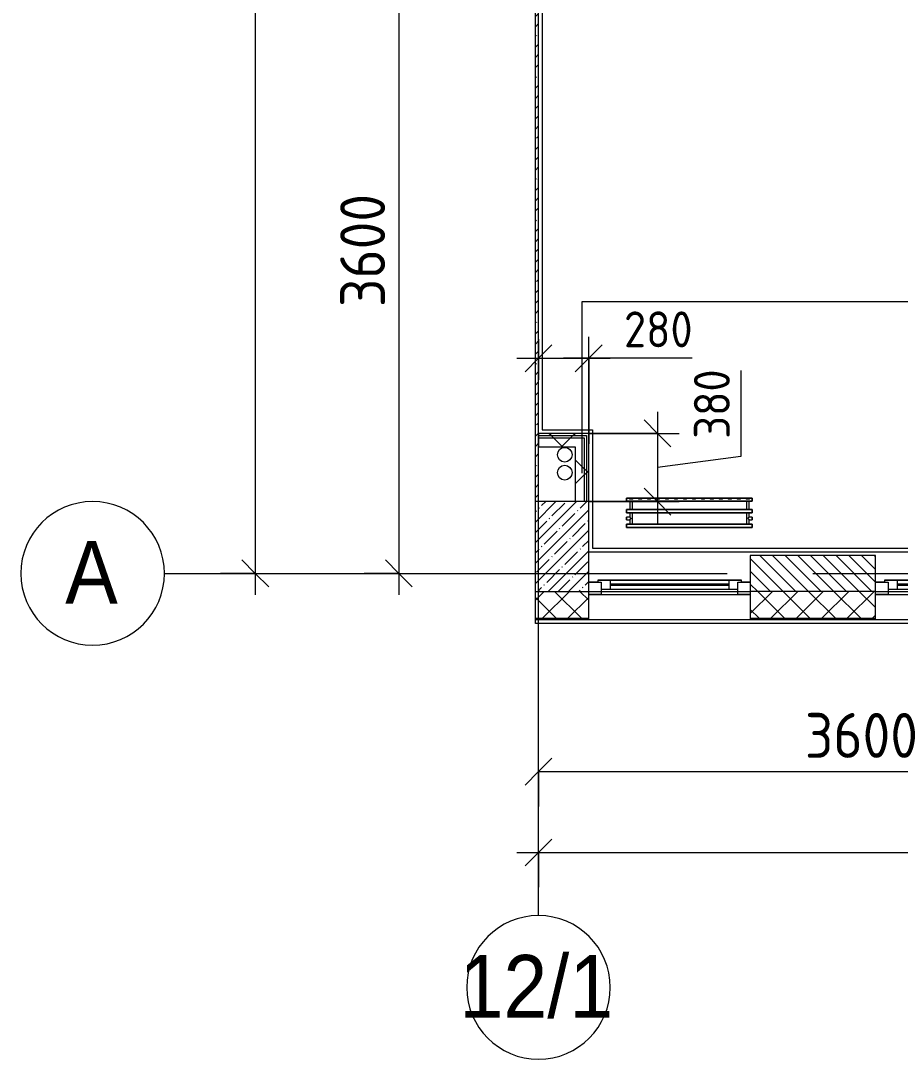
# Model space of a CAD drawing. Header units: millimetres. Extents: x 35787 to 244346, y -8553 to 29000.
# Drawn here: x 35876 to 40775, y -2706 to 3078 of the extents above; entities that cross this region are included whole.
import ezdxf

# ---------------------------------------------------------------- set-up
doc = ezdxf.new("R2010")
doc.units = ezdxf.units.MM
doc.linetypes.add('Осевая', pattern=[3175, 635, -476.25, 1587.5, -476.25])
for name, color, linetype, lineweight in [('A-ANNO-DIMS', 7, 'Continuous', 9), ('A-ANNO-DIMS-100', 7, 'Continuous', 9), ('A-DETL', 7, 'Continuous', 9), ('A-DETL-GENF', 7, 'Continuous', 9), ('A-GLAZ', 7, 'Continuous', 9), ('A-WALL', 7, 'Continuous', 9), ('A-WALL-1', 7, 'Continuous', 13), ('A-WALL-IDEN', 7, 'Continuous', 9), ('I-WALL', 7, 'Continuous', 9), ('S-COLS', 7, 'Continuous', 9), ('Оси', 7, 'Continuous', 9), ('Оси-1', 7, 'Continuous', 20), ('Оси-2', 7, 'Осевая', 9)]:
    doc.layers.add(name, color=color, linetype=linetype, lineweight=lineweight)
for name, color, linetype, lineweight, true_color in [('A-FLOR-1', 7, 'Continuous', 9, 0xaaaaaa), ('A-WALL-3', 7, 'Continuous', 13, 0x008040), ('I-WALL-3', 7, 'Continuous', 9, 0x008040), ('M-EQPM-1', 7, 'Continuous', 9, 0xaaaaaa)]:
    doc.layers.add(name, color=color, linetype=linetype, lineweight=lineweight, true_color=true_color)
doc.styles.add('Arial', font='arial.ttf', dxfattribs={"width": 0.9, "height": 350})
doc.styles.add('ISOCPEUR', font='isocpeur.ttf', dxfattribs={"width": 0.9, "height": 250})
doc.styles.add('ISOCPEUR_1', font='isocpeur.ttf', dxfattribs={"width": 0.9, "height": 200})
doc.dimstyles.new('ISO-2_0_0_9К_Средний_округл2', dxfattribs={"dimscale": 304.8, "dimtxt": 199.196235, "dimasz": 0.492126, "dimexe": 0.393701, "dimexo": 0, "dimgap": 0, "dimtad": 1, "dimdec": 0, "dimrnd": 10, "dimzin": 0, "dimdsep": 46, "dimtxsty": 'ISOCPEUR_1', "dimblk1": 'OBLIQUE', "dimblk2": 'OBLIQUE', "dimsah": 1, "dimcen": 0.09, "dimdle": 0.393701, "dimazin": 0, "dimtfac": 1, "dimtdec": 4, "dimtix": 1, "dimtmove": 1, "dimatfit": 3, "dimfxl": 1, "dimtvp": 1, "dimtolj": 1, "dimtzin": 0, "dimarcsym": 2})
doc.dimstyles.new('ISO-2_5_0_9К_БОЛЬШОЙ', dxfattribs={"dimscale": 304.8, "dimtxt": 248.995294, "dimasz": 0.492126, "dimexe": 0.393701, "dimexo": 0.984252, "dimgap": 0, "dimtad": 1, "dimdec": 0, "dimrnd": 10, "dimzin": 0, "dimdsep": 46, "dimtxsty": 'ISOCPEUR', "dimblk1": 'OBLIQUE', "dimblk2": 'OBLIQUE', "dimsah": 1, "dimcen": 0.09, "dimdle": 0.393701, "dimazin": 0, "dimtfac": 1, "dimtdec": 4, "dimtix": 1, "dimtmove": 0, "dimatfit": 3, "dimfxl": 1, "dimtvp": 1, "dimtolj": 1, "dimtzin": 0, "dimarcsym": 2})
doc.dimstyles.new('ISO-2_5_0_9К_БОЛЬШОЙ_1', dxfattribs={"dimscale": 304.8, "dimtxt": 248.995294, "dimasz": 0.492126, "dimexe": 0.393701, "dimexo": 0.984252, "dimgap": 0, "dimtad": 1, "dimdec": 0, "dimrnd": 10, "dimzin": 0, "dimdsep": 46, "dimtxsty": 'ISOCPEUR', "dimblk1": 'OBLIQUE', "dimblk2": 'OBLIQUE', "dimsah": 1, "dimcen": 0.09, "dimdle": 0.393701, "dimazin": 0, "dimtfac": 1, "dimtdec": 4, "dimtix": 1, "dimtmove": 2, "dimatfit": 3, "dimfxl": 1, "dimtvp": 1, "dimtolj": 1, "dimtzin": 0, "dimarcsym": 2})
pattern_1 = [(45, (0, 0), (-141.4214, 141.4214), []), (135, (0, 0), (-141.4214, -141.4214), [])]

# ---------------------------------------------------------------- blocks, each defined once
blk = doc.blocks.new('BSC_Колонна _Прямоугольная - 500х500-V5-План монтажа стен и перегородок 1 этажа  в осях 12-23')
at = {"layer": 'S-COLS'}
h = blk.add_hatch(dxfattribs=at)
h.set_pattern_fill('FP_7', color=256, style=0, pattern_type=2)
h.set_pattern_definition([(45, (-38790, -150), (-57.02463, 57.02463), []), (45, (-38732.975, -150), (-57.02463, 57.02463), [100.806, -20.161, 3.353, -16.808])])
h.paths.add_polyline_path([(-47.3, -250), (250, -250), (250, 250), (-47.3, 250), (-47.3, 46.3)])
for p, q in [((250, 250), (-47.3, 250)), ((250, -250), (250, 250)), ((-47.3, -250), (250, -250))]:
    blk.add_line(p, q, dxfattribs=at)
blk = doc.blocks.new('120_Окно_СКБ_1Ст - 120_Окно_СКБ_1Ст 900х2500_h_-20664874-План монтажа стен и перегородок 1 этажа  в осях 12-23')
at = {"layer": 'A-GLAZ'}
for p, q in [((-450, -127), (-450, -57)), ((-450, -57), (-380, -57)), ((450, -57), (-450, -57)), ((-380, -57), (-380, -127)), ((380, -127), (380, -57)), ((380, -57), (450, -57)), ((450, -57), (450, -127)), ((380, -87), (-380, -87)), ((-380, -87), (-380, -127)), ((-330, -137), (-330, -87)), ((-330, -107), (330, -107)), ((330, -137), (330, -87)), ((380, -127), (380, -87)), ((-380, -127), (-450, -127)), ((-450, -127), (-400, -127)), ((-380, -127), (-400, -127)), ((-400, -127), (-400, -137)), ((-400, -137), (400, -137)), ((400, -137), (-400, -137)), ((330, -117), (-330, -117)), ((450, -127), (380, -127)), ((400, -127), (380, -127)), ((400, -127), (450, -127)), ((400, -137), (400, -127))]:
    blk.add_line(p, q, dxfattribs=at)
blk = doc.blocks.new('120_Окно_СКБ_2Ст - 120_Окно_СКБ_2Ст 2100х2500 _мал створка справа_-22445857-План монтажа стен и перегородок 1 этажа  в осях 12-23')
at = {"layer": 'A-GLAZ'}
for p, q in [((-1050, -127), (-1050, -57)), ((-1050, -57), (-980, -57)), ((1050, -57), (-1050, -57)), ((-980, -57), (-980, -127)), ((150, -127), (150, -57)), ((150, -57), (220, -57)), ((220, -57), (220, -127)), ((980, -127), (980, -57)), ((980, -57), (1050, -57)), ((1050, -57), (1050, -127)), ((150, -87), (-980, -87)), ((-980, -87), (-980, -127)), ((-930, -137), (-930, -87)), ((-930, -107), (100, -107)), ((100, -137), (100, -87)), ((150, -127), (150, -87)), ((980, -87), (220, -87)), ((220, -87), (220, -127)), ((270, -137), (270, -87)), ((270, -107), (930, -107)), ((930, -137), (930, -87)), ((980, -127), (980, -87)), ((-980, -127), (-1050, -127)), ((-1050, -127), (-1000, -127)), ((-980, -127), (-1000, -127)), ((-1000, -127), (-1000, -137)), ((-1000, -137), (170, -137)), ((170, -137), (-1000, -137)), ((100, -117), (-930, -117)), ((220, -127), (150, -127)), ((170, -127), (150, -127)), ((170, -127), (200, -127)), ((170, -137), (170, -127)), ((220, -127), (200, -127)), ((200, -127), (200, -137)), ((200, -137), (1000, -137)), ((1000, -137), (200, -137)), ((930, -117), (270, -117)), ((1050, -127), (980, -127)), ((1000, -127), (980, -127)), ((1000, -127), (1050, -127)), ((1000, -137), (1000, -127))]:
    blk.add_line(p, q, dxfattribs=at)
blk = doc.blocks.new('radiator_prado_classic_z_tip_30_po exemplyaru - Classic Z Тип 30-500-30677900-План монтажа стен и перегородок 1 этажа  в осях 12-23')
at = {"layer": 'M-EQPM-1'}
for p, q in [((0, 228), (0, 210)), ((700, 228), (0, 228)), ((0, 210), (0, 228)), ((0, 228), (12.5, 228)), ((0, 210), (700, 210)), ((17.5, 210), (0, 210)), ((12.5, 228), (37.5, 228)), ((37.5, 228), (12.5, 228)), ((12.5, 228), (37.5, 228)), ((12.5, 228), (17.5, 223)), ((12.5, 228), (17.5, 223)), ((32.5, 223), (17.5, 223)), ((17.5, 223), (32.5, 223)), ((17.5, 210), (17.5, 164)), ((17.5, 210), (17.5, 164)), ((32.5, 210), (17.5, 210)), ((17.5, 210), (32.5, 210)), ((32.5, 210), (17.5, 210)), ((17.5, 210), (17.8, 210)), ((17.8, 210), (32.5, 210)), ((31.5, 210), (18.5, 210)), ((32.5, 223), (37.5, 228)), ((37.5, 228), (32.5, 223)), ((32.5, 164), (32.5, 210)), ((32.5, 164), (32.5, 210)), ((667.5, 210), (32.5, 210)), ((37.5, 228), (62.5, 228)), ((62.5, 228), (87.5, 228)), ((87.5, 228), (62.5, 228)), ((62.5, 228), (87.5, 228)), ((62.5, 228), (67.5, 223)), ((62.5, 228), (67.5, 223)), ((82.5, 223), (67.5, 223)), ((67.5, 223), (82.5, 223)), ((82.5, 223), (87.5, 228)), ((87.5, 228), (82.5, 223)), ((87.5, 228), (112.5, 228)), ((112.5, 228), (137.5, 228)), ((137.5, 228), (112.5, 228)), ((112.5, 228), (137.5, 228)), ((112.5, 228), (117.5, 223)), ((112.5, 228), (117.5, 223)), ((132.5, 223), (117.5, 223)), ((117.5, 223), (132.5, 223)), ((132.5, 223), (137.5, 228)), ((137.5, 228), (132.5, 223)), ((137.5, 228), (162.5, 228)), ((162.5, 228), (187.5, 228)), ((187.5, 228), (162.5, 228)), ((162.5, 228), (187.5, 228)), ((162.5, 228), (167.5, 223)), ((162.5, 228), (167.5, 223)), ((182.5, 223), (167.5, 223)), ((167.5, 223), (182.5, 223)), ((182.5, 223), (187.5, 228)), ((187.5, 228), (182.5, 223)), ((187.5, 228), (212.5, 228)), ((212.5, 228), (237.5, 228)), ((237.5, 228), (212.5, 228)), ((212.5, 228), (237.5, 228)), ((212.5, 228), (217.5, 223)), ((212.5, 228), (217.5, 223)), ((232.5, 223), (217.5, 223)), ((217.5, 223), (232.5, 223)), ((232.5, 223), (237.5, 228)), ((237.5, 228), (232.5, 223)), ((237.5, 228), (262.5, 228)), ((262.5, 228), (287.5, 228)), ((287.5, 228), (262.5, 228)), ((262.5, 228), (287.5, 228)), ((262.5, 228), (267.5, 223)), ((262.5, 228), (267.5, 223)), ((282.5, 223), (267.5, 223)), ((267.5, 223), (282.5, 223)), ((282.5, 223), (287.5, 228)), ((287.5, 228), (282.5, 223)), ((287.5, 228), (312.5, 228)), ((312.5, 228), (337.5, 228)), ((337.5, 228), (312.5, 228)), ((312.5, 228), (337.5, 228)), ((312.5, 228), (317.5, 223)), ((312.5, 228), (317.5, 223)), ((332.5, 223), (317.5, 223)), ((317.5, 223), (332.5, 223)), ((332.5, 223), (337.5, 228)), ((337.5, 228), (332.5, 223)), ((337.5, 228), (362.5, 228)), ((362.5, 228), (387.5, 228)), ((387.5, 228), (362.5, 228)), ((362.5, 228), (387.5, 228)), ((362.5, 228), (367.5, 223)), ((362.5, 228), (367.5, 223)), ((382.5, 223), (367.5, 223)), ((367.5, 223), (382.5, 223)), ((382.5, 223), (387.5, 228)), ((387.5, 228), (382.5, 223)), ((387.5, 228), (412.5, 228)), ((412.5, 228), (437.5, 228)), ((437.5, 228), (412.5, 228)), ((412.5, 228), (437.5, 228)), ((412.5, 228), (417.5, 223)), ((412.5, 228), (417.5, 223)), ((432.5, 223), (417.5, 223)), ((417.5, 223), (432.5, 223)), ((432.5, 223), (437.5, 228)), ((437.5, 228), (432.5, 223)), ((437.5, 228), (462.5, 228)), ((462.5, 228), (487.5, 228)), ((487.5, 228), (462.5, 228)), ((462.5, 228), (487.5, 228)), ((462.5, 228), (467.5, 223)), ((462.5, 228), (467.5, 223)), ((482.5, 223), (467.5, 223)), ((467.5, 223), (482.5, 223)), ((482.5, 223), (487.5, 228)), ((487.5, 228), (482.5, 223)), ((487.5, 228), (512.5, 228)), ((512.5, 228), (537.5, 228)), ((537.5, 228), (512.5, 228)), ((512.5, 228), (537.5, 228)), ((512.5, 228), (517.5, 223)), ((512.5, 228), (517.5, 223)), ((532.5, 223), (517.5, 223)), ((517.5, 223), (532.5, 223)), ((532.5, 223), (537.5, 228)), ((537.5, 228), (532.5, 223)), ((537.5, 228), (562.5, 228)), ((562.5, 228), (587.5, 228)), ((587.5, 228), (562.5, 228)), ((562.5, 228), (587.5, 228)), ((562.5, 228), (567.5, 223)), ((562.5, 228), (567.5, 223)), ((582.5, 223), (567.5, 223)), ((567.5, 223), (582.5, 223)), ((582.5, 223), (587.5, 228)), ((587.5, 228), (582.5, 223)), ((587.5, 228), (612.5, 228)), ((612.5, 228), (637.5, 228)), ((637.5, 228), (612.5, 228)), ((612.5, 228), (637.5, 228)), ((612.5, 228), (617.5, 223)), ((617.5, 223), (612.5, 228)), ((632.5, 223), (617.5, 223)), ((617.5, 223), (632.5, 223)), ((632.5, 223), (637.5, 228)), ((637.5, 228), (632.5, 223)), ((637.5, 228), (662.5, 228)), ((662.5, 228), (687.5, 228)), ((687.5, 228), (662.5, 228)), ((662.5, 228), (687.5, 228)), ((662.5, 228), (667.5, 223)), ((662.5, 228), (667.5, 223)), ((682.5, 223), (667.5, 223)), ((667.5, 223), (682.5, 223)), ((667.5, 210), (667.5, 164)), ((667.5, 210), (667.5, 164)), ((682.5, 210), (667.5, 210)), ((667.5, 210), (682.5, 210)), ((682.5, 210), (667.5, 210)), ((667.5, 210), (682.5, 210)), ((681.5, 210), (668.5, 210)), ((682.5, 223), (687.5, 228)), ((687.5, 228), (682.5, 223)), ((682.5, 164), (682.5, 210)), ((682.5, 164), (682.5, 210)), ((700, 210), (682.5, 210)), ((687.5, 228), (700, 228)), ((700, 210), (700, 228)), ((700, 228), (700, 210)), ((700, 164), (0, 164)), ((0, 164), (0, 146)), ((0, 146), (0, 164)), ((0, 164), (17.5, 164)), ((0, 146), (700, 146)), ((17.5, 146), (0, 146)), ((17.5, 121.5), (0, 121.5)), ((17.5, 121.5), (0, 121.5)), ((0, 121.5), (0, 121.2)), ((0, 106.5), (0, 121.5)), ((0, 121.2), (0, 110.2)), ((0, 121.2), (0, 120.5)), ((0, 120.5), (0, 121.2)), ((0, 121.2), (0, 121.2)), ((0, 120.5), (0, 119.3)), ((0, 119.3), (0, 120.5)), ((0, 119.3), (0, 117.8)), ((0, 117.8), (0, 119.3)), ((0, 117.8), (0, 115.9)), ((0, 115.9), (0, 117.8)), ((0, 115.9), (0, 114)), ((0, 114), (0, 115.9)), ((18.5, 164), (17.5, 164)), ((17.5, 164), (32.5, 164)), ((32.5, 164), (17.5, 164)), ((17.5, 164), (32.5, 164)), ((17.5, 146), (17.5, 121.5)), ((17.5, 146), (17.5, 121.5)), ((17.5, 146), (32.5, 146)), ((32.5, 146), (17.5, 146)), ((17.5, 146), (32.5, 146)), ((32.5, 146), (17.5, 146)), ((19.7, 164), (18.5, 164)), ((18.5, 164), (31.5, 164)), ((31.5, 146), (18.5, 146)), ((32.5, 164), (19.7, 164)), ((32.5, 164), (667.5, 164)), ((32.5, 82), (32.5, 146)), ((32.5, 82), (32.5, 146)), ((667.5, 146), (32.5, 146)), ((682.5, 164), (667.5, 164)), ((667.5, 164), (681.5, 164)), ((682.5, 164), (667.5, 164)), ((667.5, 164), (682.5, 164)), ((667.5, 146), (667.5, 82)), ((667.5, 146), (667.5, 82)), ((667.5, 146), (682.5, 146)), ((682.5, 146), (667.5, 146)), ((667.5, 146), (682.5, 146)), ((682.5, 146), (667.5, 146)), ((668.5, 164), (681.5, 164)), ((681.5, 146), (668.5, 146)), ((681.5, 164), (682.5, 164)), ((682.5, 164), (700, 164)), ((682.5, 121.5), (682.5, 146)), ((682.5, 121.5), (682.5, 146)), ((700, 146), (682.5, 146)), ((700, 121.5), (682.5, 121.5)), ((700, 121.5), (682.5, 121.5)), ((700, 146), (700, 164)), ((700, 164), (700, 146)), ((700, 121.5), (700, 106.5)), ((700, 121.2), (700, 121.5)), ((700, 121.5), (700, 121.2)), ((700, 121.2), (700, 121.5)), ((700, 110.2), (700, 121.2)), ((700, 121.2), (700, 106.8)), ((700, 106.8), (700, 121.2)), ((0, 114), (0, 112.1)), ((0, 112.1), (0, 114)), ((0, 112.1), (0, 110.2)), ((0, 110.2), (0, 112.1)), ((0, 110.2), (0, 106.8)), ((0, 110.2), (0, 108.7)), ((0, 108.7), (0, 110.2)), ((0, 108.7), (0, 106.8)), ((0, 106.8), (0, 108.7)), ((0, 106.8), (0, 106.5)), ((0, 106.8), (0, 106.8)), ((0, 106.5), (17.5, 106.5)), ((0, 106.5), (17.5, 106.5)), ((700, 82), (0, 82)), ((0, 82), (0, 64)), ((0, 64), (0, 82)), ((0, 82), (17.5, 82)), ((700, 64), (0, 64)), ((0, 64), (700, 64)), ((17.5, 106.5), (17.5, 82)), ((17.5, 106.5), (17.5, 82)), ((32.5, 82), (17.5, 82)), ((17.5, 82), (32.5, 82)), ((32.5, 82), (17.5, 82)), ((17.5, 82), (32.5, 82)), ((18.5, 82), (31.5, 82)), ((32.5, 82), (667.5, 82)), ((682.5, 82), (667.5, 82)), ((667.5, 82), (682.5, 82)), ((669.7, 82), (667.5, 82)), ((667.5, 82), (682.5, 82)), ((668.5, 82), (681.5, 82)), ((678.7, 82), (669.7, 82)), ((682.5, 82), (678.7, 82)), ((682.5, 82), (682.5, 106.5)), ((682.5, 106.5), (700, 106.5)), ((682.5, 82), (682.5, 106.5)), ((682.5, 106.5), (700, 106.5)), ((682.5, 82), (700, 82)), ((700, 106.8), (700, 110.2)), ((700, 106.5), (700, 106.8)), ((700, 106.8), (700, 106.5)), ((700, 106.5), (700, 106.8)), ((700, 64), (700, 82)), ((700, 82), (700, 64))]:
    blk.add_line(p, q, dxfattribs=at)
for points, knots in [([(17.8, 121.2), (17.7, 121.3), (17.7, 121.3), (17.5, 121.5), (17.5, 121.5), (17.5, 121.5)], [0.8571429, 0.8571429, 0.8571429, 0.8571429, 0.8928571, 0.9285714, 1, 1, 1, 1]), ([(17.5, 121.5), (17.5, 121.5), (17.5, 121.5), (17.7, 121.3), (17.7, 121.3), (17.8, 121.2)], [0, 0, 0, 0, 0.0714286, 0.1071429, 0.1428571, 0.1428571, 0.1428571, 0.1428571]), ([(17.5, 121.5), (17.5, 121.5), (17.5, 121.5), (17.7, 121.3), (17.7, 121.3), (17.8, 121.2)], [0, 0, 0, 0, 0.0714286, 0.1071429, 0.1428571, 0.1428571, 0.1428571, 0.1428571]), ([(25, 114), (24.5, 114.5), (23.6, 115.4), (22.4, 116.6), (21.6, 117.4), (21.1, 117.9), (20.8, 118.2), (20.5, 118.5), (20.2, 118.8), (19.8, 119.1), (19.6, 119.4), (19.3, 119.7), (19, 120), (18.7, 120.3), (18.5, 120.5), (18.3, 120.7), (18.1, 120.9), (17.9, 121.1), (17.8, 121.2), (17.7, 121.3), (17.5, 121.5), (17.5, 121.5), (17.5, 121.5)], [0, 0, 0, 0, 0.142857, 0.285714, 0.357143, 0.392857, 0.428571, 0.464286, 0.5, 0.535714, 0.571429, 0.607143, 0.642857, 0.678571, 0.714286, 0.75, 0.785714, 0.821429, 0.857143, 0.892857, 0.928571, 1, 1, 1, 1]), ([(17.8, 121.2), (17.8, 121.2), (17.9, 121.1), (18.1, 120.9), (18.3, 120.7), (18.5, 120.5), (18.7, 120.3), (19, 120), (19.3, 119.7), (19.6, 119.4), (19.8, 119.1), (20.3, 118.7), (20.7, 118.3), (21.1, 117.9), (21.6, 117.4), (22.4, 116.6), (23.1, 115.9), (23.6, 115.4)], [0.1428571, 0.1428571, 0.1428571, 0.1428571, 0.1785714, 0.2142857, 0.25, 0.2857143, 0.3214286, 0.3571429, 0.3928571, 0.4285714, 0.4642857, 0.5, 0.5714286, 0.6071429, 0.6428571, 0.7142857, 0.8571429, 0.8571429, 0.8571429, 0.8571429]), ([(19.6, 119.4), (19.7, 119.3), (19.9, 119.2), (20.3, 118.7), (20.6, 118.4), (20.8, 118.2)], [0.4285714, 0.4285714, 0.4285714, 0.4285714, 0.4642857, 0.5, 0.5714286, 0.5714286, 0.5714286, 0.5714286]), ([(22.1, 116.9), (21.9, 117.1), (21.6, 117.4), (21.1, 117.9), (20.9, 118.1), (20.8, 118.2)], [0.2857143, 0.2857143, 0.2857143, 0.2857143, 0.3571429, 0.3928571, 0.4285714, 0.4285714, 0.4285714, 0.4285714]), ([(20.8, 118.2), (20.9, 118.1), (21.1, 117.9), (21.6, 117.4), (21.9, 117.1), (22.1, 116.9)], [0.5714286, 0.5714286, 0.5714286, 0.5714286, 0.6071429, 0.6428571, 0.7142857, 0.7142857, 0.7142857, 0.7142857]), ([(675, 114), (675.5, 114.5), (676.4, 115.4), (677.6, 116.6), (678.4, 117.4), (678.9, 117.9), (679.2, 118.2), (679.5, 118.5), (679.8, 118.8), (680.1, 119.2), (680.4, 119.4), (680.7, 119.7), (681, 120), (681.3, 120.3), (681.5, 120.5), (681.7, 120.7), (681.9, 120.9), (682.1, 121.1), (682.2, 121.2), (682.3, 121.3), (682.5, 121.5), (682.5, 121.5), (682.5, 121.5)], [0, 0, 0, 0, 0.142857, 0.285714, 0.357143, 0.392857, 0.428571, 0.464286, 0.5, 0.535714, 0.571429, 0.607143, 0.642857, 0.678571, 0.714286, 0.75, 0.785714, 0.821429, 0.857143, 0.892857, 0.928571, 1, 1, 1, 1]), ([(682.2, 121.2), (682.2, 121.2), (682.1, 121.1), (681.9, 120.9), (681.7, 120.7), (681.5, 120.5), (681.3, 120.3), (681, 120), (680.7, 119.7), (680.4, 119.4), (680.1, 119.2), (679.7, 118.7), (679.3, 118.3), (678.9, 117.9), (678.4, 117.4), (677.6, 116.6), (676.9, 115.9), (676.4, 115.4)], [0.1428571, 0.1428571, 0.1428571, 0.1428571, 0.1785714, 0.2142857, 0.25, 0.2857143, 0.3214286, 0.3571429, 0.3928571, 0.4285714, 0.4642857, 0.5, 0.5714286, 0.6071429, 0.6428571, 0.7142857, 0.8571429, 0.8571429, 0.8571429, 0.8571429]), ([(676.4, 115.4), (676.9, 115.9), (677.6, 116.6), (678.4, 117.4), (678.9, 117.9), (679.2, 118.2), (679.5, 118.5), (679.8, 118.8), (680.1, 119.2), (680.4, 119.4), (680.7, 119.7), (681, 120), (681.3, 120.3), (681.5, 120.5), (681.7, 120.7), (681.9, 120.9), (682.1, 121.1), (682.2, 121.2), (682.2, 121.2)], [0.1428571, 0.1428571, 0.1428571, 0.1428571, 0.2857143, 0.3571429, 0.3928571, 0.4285714, 0.4642857, 0.5, 0.5357143, 0.5714286, 0.6071429, 0.6428571, 0.6785714, 0.7142857, 0.75, 0.7857143, 0.8214286, 0.8571429, 0.8571429, 0.8571429, 0.8571429]), ([(679.2, 118.2), (679.1, 118.1), (678.9, 117.9), (678.4, 117.4), (677.6, 116.6), (676.9, 115.9), (676.4, 115.4)], [0.5714286, 0.5714286, 0.5714286, 0.5714286, 0.6071429, 0.6428571, 0.7142857, 0.8571429, 0.8571429, 0.8571429, 0.8571429]), ([(682.2, 121.2), (682.2, 121.2), (682.1, 121.1), (681.9, 120.9), (681.7, 120.7), (681.5, 120.5), (681.3, 120.3), (681, 120), (680.7, 119.7), (680.4, 119.4), (680.1, 119.2), (679.7, 118.7), (679.4, 118.4), (679.2, 118.2)], [0.1428571, 0.1428571, 0.1428571, 0.1428571, 0.1785714, 0.2142857, 0.25, 0.2857143, 0.3214286, 0.3571429, 0.3928571, 0.4285714, 0.4642857, 0.5, 0.5714286, 0.5714286, 0.5714286, 0.5714286]), ([(682.5, 121.5), (682.5, 121.5), (682.5, 121.5), (682.3, 121.3), (682.3, 121.3), (682.2, 121.2)], [0, 0, 0, 0, 0.0714286, 0.1071429, 0.1428571, 0.1428571, 0.1428571, 0.1428571]), ([(682.5, 121.5), (682.5, 121.5), (682.5, 121.5), (682.3, 121.3), (682.3, 121.3), (682.2, 121.2)], [0, 0, 0, 0, 0.0714286, 0.1071429, 0.1428571, 0.1428571, 0.1428571, 0.1428571]), ([(682.2, 121.2), (682.3, 121.3), (682.3, 121.3), (682.5, 121.5), (682.5, 121.5), (682.5, 121.5)], [0.8571429, 0.8571429, 0.8571429, 0.8571429, 0.8928571, 0.9285714, 1, 1, 1, 1]), ([(17.5, 106.5), (17.5, 106.5), (17.5, 106.5), (17.7, 106.7), (17.8, 106.8), (17.9, 106.9), (18.1, 107.1), (18.3, 107.3), (18.5, 107.5), (18.7, 107.7), (19, 108), (19.3, 108.3), (19.6, 108.6), (19.8, 108.9), (20.3, 109.3), (20.7, 109.7), (21.1, 110.1), (21.6, 110.6), (22.4, 111.4), (23.6, 112.6), (24.5, 113.5), (25, 114)], [0, 0, 0, 0, 0.071429, 0.107143, 0.142857, 0.178571, 0.214286, 0.25, 0.285714, 0.321429, 0.357143, 0.392857, 0.428571, 0.464286, 0.5, 0.571429, 0.607143, 0.642857, 0.714286, 0.857143, 1, 1, 1, 1]), ([(17.5, 106.5), (17.5, 106.5), (17.5, 106.5), (17.7, 106.7), (17.7, 106.7), (17.8, 106.8)], [0, 0, 0, 0, 0.0714286, 0.1071429, 0.1428571, 0.1428571, 0.1428571, 0.1428571]), ([(17.8, 106.8), (17.7, 106.7), (17.7, 106.7), (17.5, 106.5), (17.5, 106.5), (17.5, 106.5)], [0.8571429, 0.8571429, 0.8571429, 0.8571429, 0.8928571, 0.9285714, 1, 1, 1, 1]), ([(17.8, 106.8), (17.7, 106.7), (17.7, 106.7), (17.5, 106.5), (17.5, 106.5), (17.5, 106.5)], [0.8571429, 0.8571429, 0.8571429, 0.8571429, 0.8928571, 0.9285714, 1, 1, 1, 1]), ([(22.1, 111.1), (21.9, 110.9), (21.6, 110.6), (21.1, 110.1), (20.8, 109.8), (20.5, 109.5), (20.2, 109.2), (19.8, 108.9), (19.6, 108.6), (19.3, 108.3), (19, 108), (18.7, 107.7), (18.5, 107.5), (18.3, 107.3), (18.1, 107.1), (17.9, 106.9), (17.8, 106.8), (17.8, 106.8)], [0.2857143, 0.2857143, 0.2857143, 0.2857143, 0.3571429, 0.3928571, 0.4285714, 0.4642857, 0.5, 0.5357143, 0.5714286, 0.6071429, 0.6428571, 0.6785714, 0.7142857, 0.75, 0.7857143, 0.8214286, 0.8571429, 0.8571429, 0.8571429, 0.8571429]), ([(17.8, 106.8), (17.8, 106.8), (17.9, 106.9), (18.1, 107.1), (18.3, 107.3), (18.5, 107.5), (18.7, 107.7), (19, 108), (19.3, 108.3), (19.6, 108.6), (19.9, 108.8), (20.3, 109.3), (20.6, 109.6), (20.8, 109.8)], [0.1428571, 0.1428571, 0.1428571, 0.1428571, 0.1785714, 0.2142857, 0.25, 0.2857143, 0.3214286, 0.3571429, 0.3928571, 0.4285714, 0.4642857, 0.5, 0.5714286, 0.5714286, 0.5714286, 0.5714286]), ([(20.8, 109.8), (20.9, 109.9), (21.1, 110.1), (21.6, 110.6), (21.9, 110.9), (22.1, 111.1)], [0.5714286, 0.5714286, 0.5714286, 0.5714286, 0.6071429, 0.6428571, 0.7142857, 0.7142857, 0.7142857, 0.7142857]), ([(22.1, 111.1), (21.9, 110.9), (21.6, 110.6), (21.1, 110.1), (20.9, 109.9), (20.8, 109.8)], [0.2857143, 0.2857143, 0.2857143, 0.2857143, 0.3571429, 0.3928571, 0.4285714, 0.4285714, 0.4285714, 0.4285714]), ([(682.5, 106.5), (682.5, 106.5), (682.5, 106.5), (682.3, 106.7), (682.2, 106.8), (682.1, 106.9), (681.9, 107.1), (681.7, 107.3), (681.5, 107.5), (681.3, 107.7), (681, 108), (680.7, 108.3), (680.4, 108.6), (680.1, 108.8), (679.7, 109.3), (679.3, 109.7), (678.9, 110.1), (678.4, 110.6), (677.6, 111.4), (676.4, 112.6), (675.5, 113.5), (675, 114)], [0, 0, 0, 0, 0.071429, 0.107143, 0.142857, 0.178571, 0.214286, 0.25, 0.285714, 0.321429, 0.357143, 0.392857, 0.428571, 0.464286, 0.5, 0.571429, 0.607143, 0.642857, 0.714286, 0.857143, 1, 1, 1, 1]), ([(677.9, 111.1), (678.1, 110.9), (678.4, 110.6), (678.9, 110.1), (679.2, 109.8), (679.5, 109.5), (679.8, 109.2), (680.1, 108.8), (680.4, 108.6), (680.7, 108.3), (681, 108), (681.3, 107.7), (681.5, 107.5), (681.7, 107.3), (681.9, 107.1), (682.1, 106.9), (682.2, 106.8), (682.2, 106.8)], [0.2857143, 0.2857143, 0.2857143, 0.2857143, 0.3571429, 0.3928571, 0.4285714, 0.4642857, 0.5, 0.5357143, 0.5714286, 0.6071429, 0.6428571, 0.6785714, 0.7142857, 0.75, 0.7857143, 0.8214286, 0.8571429, 0.8571429, 0.8571429, 0.8571429]), ([(677.9, 111.1), (678.1, 110.9), (678.4, 110.6), (678.9, 110.1), (679.2, 109.8), (679.5, 109.5), (679.8, 109.2), (680.1, 108.8), (680.3, 108.7), (680.4, 108.6)], [0.2857143, 0.2857143, 0.2857143, 0.2857143, 0.3571429, 0.3928571, 0.4285714, 0.4642857, 0.5, 0.5357143, 0.5714286, 0.5714286, 0.5714286, 0.5714286]), ([(682.2, 106.8), (682.2, 106.8), (682.1, 106.9), (681.9, 107.1), (681.7, 107.3), (681.5, 107.5), (681.3, 107.7), (681, 108), (680.7, 108.3), (680.4, 108.6), (680.1, 108.8), (679.7, 109.3), (679.3, 109.7), (678.9, 110.1), (678.4, 110.6), (678.1, 110.9), (677.9, 111.1)], [0.1428571, 0.1428571, 0.1428571, 0.1428571, 0.1785714, 0.2142857, 0.25, 0.2857143, 0.3214286, 0.3571429, 0.3928571, 0.4285714, 0.4642857, 0.5, 0.5714286, 0.6071429, 0.6428571, 0.7142857, 0.7142857, 0.7142857, 0.7142857]), ([(682.2, 106.8), (682.3, 106.7), (682.3, 106.7), (682.5, 106.5), (682.5, 106.5), (682.5, 106.5)], [0.8571429, 0.8571429, 0.8571429, 0.8571429, 0.8928571, 0.9285714, 1, 1, 1, 1]), ([(682.2, 106.8), (682.3, 106.7), (682.3, 106.7), (682.5, 106.5), (682.5, 106.5), (682.5, 106.5)], [0.8571429, 0.8571429, 0.8571429, 0.8571429, 0.8928571, 0.9285714, 1, 1, 1, 1]), ([(682.5, 106.5), (682.5, 106.5), (682.5, 106.5), (682.3, 106.7), (682.3, 106.7), (682.2, 106.8)], [0, 0, 0, 0, 0.0714286, 0.1071429, 0.1428571, 0.1428571, 0.1428571, 0.1428571])]:
    blk.add_open_spline(points, degree=3, knots=knots, dxfattribs=at)
for points in [[(20.8, 118.2), (20.7, 118.3), (20.5, 118.5), (20.2, 118.8), (19.9, 119.2), (19.6, 119.4), (19.3, 119.7), (19, 120), (18.7, 120.3), (18.5, 120.5), (18.3, 120.7), (18.1, 120.9), (17.9, 121.1), (17.8, 121.2), (17.8, 121.2)], [(17.8, 121.2), (17.8, 121.2), (17.9, 121.1), (18.1, 120.9), (18.3, 120.7), (18.5, 120.5), (18.7, 120.3), (19, 120), (19.3, 119.7), (19.5, 119.5), (19.6, 119.4)], [(23.6, 115.4), (23.1, 115.9), (22.6, 116.4), (22.1, 116.9)], [(22.1, 116.9), (22.6, 116.4), (23.1, 115.9), (23.6, 115.4)], [(20.8, 109.8), (20.7, 109.7), (20.5, 109.5), (20.2, 109.2), (19.9, 108.8), (19.6, 108.6), (19.3, 108.3), (19, 108), (18.7, 107.7), (18.5, 107.5), (18.3, 107.3), (18.1, 107.1), (17.9, 106.9), (17.8, 106.8), (17.8, 106.8)], [(25, 114), (24.5, 113.5), (23.6, 112.6), (22.6, 111.6), (22.1, 111.1)], [(22.1, 111.1), (22.6, 111.6), (23.1, 112.1), (23.6, 112.6)], [(23.6, 112.6), (23.1, 112.1), (22.6, 111.6), (22.1, 111.1)], [(25, 114), (24.5, 114.5), (24, 115), (23.6, 115.4)], [(23.6, 115.4), (24, 115), (24.5, 114.5), (25, 114)], [(23.6, 115.4), (24, 115), (24.5, 114.5), (25, 114)], [(23.6, 112.6), (24, 113), (24.5, 113.5), (25, 114)], [(25, 114), (24.5, 113.5), (24, 113), (23.6, 112.6)], [(676.4, 115.4), (676, 115), (675.5, 114.5), (675, 114)], [(676.4, 115.4), (676, 115), (675.5, 114.5), (675, 114)], [(675, 114), (675.5, 114.5), (676, 115), (676.4, 115.4)], [(675, 114), (675.5, 113.5), (676.4, 112.6), (677.4, 111.6), (677.9, 111.1)], [(675, 114), (675.5, 113.5), (676.4, 112.6), (677.4, 111.6), (677.9, 111.1)], [(677.9, 111.1), (677.4, 111.6), (676.4, 112.6), (675.5, 113.5), (675, 114)], [(680.4, 108.6), (680.5, 108.5), (680.7, 108.3), (681, 108), (681.3, 107.7), (681.4, 107.6), (681.5, 107.5)], [(681.5, 107.5), (681.6, 107.4), (681.7, 107.3), (681.9, 107.1), (682.1, 106.9), (682.2, 106.8), (682.2, 106.8)]]:
    blk.add_open_spline(points, degree=3, dxfattribs=at)
blk = doc.blocks.new('DET_L_Линия разрыва - М100-30654842-План монтажа стен и перегородок 1 этажа  в осях 12-23')
at = {"layer": 'A-DETL-GENF'}
blk.add_line((24079.7, 0), (12339.9, 0), dxfattribs=at)
blk = doc.blocks.new('Ось сетки - D8-29747960-План монтажа стен и перегородок 1 этажа  в осях 12-23')
at = {"layer": 'Оси-1'}
for start, end in [(360, 180), (180, 360)]:
    blk.add_arc((0, 0), 4, start, end, dxfattribs=at)
blk = doc.blocks.new('DIMBLOCK1-План монтажа стен и перегородок 1 этажа  в осях 12-23')
at = {"layer": 'A-ANNO-DIMS-100'}
for p, q in [((38760, -1298.1), (38760, -984.2)), ((42360, -1298.1), (42360, -984.2)), ((38760, -1104.2), (42360, -1104.2)), ((38760, -1104.2), (38760, -1298.1)), ((42360, -1104.2), (42360, -1298.1))]:
    blk.add_line(p, q, dxfattribs=at)
at = {"layer": 'A-ANNO-DIMS-100', "lineweight": 20}
for p, q in [((38760, -1104.2), (38835, -1029.2)), ((42360, -1104.2), (42435, -1029.2)), ((38760, -1104.2), (38685, -1179.2)), ((42360, -1104.2), (42285, -1179.2))]:
    blk.add_line(p, q, dxfattribs=at)
at = {"layer": 'A-ANNO-DIMS-100', "color": 0, "insert": (40244, -777.5), "char_height": 250, "width": 758.478, "attachment_point": 1, "line_spacing_factor": 1.149209, "style": 'ISOCPEUR'}
blk.add_mtext('3600', dxfattribs=at)
blk = doc.blocks.new('_Oblique')
at = {"color": 0, "linetype": 'ByBlock', "lineweight": -2}
blk.add_line((-0.5, -0.5), (0.5, 0.5), dxfattribs=at)
blk = doc.blocks.new('DIMBLOCK29-План монтажа стен и перегородок 1 этажа  в осях 12-23')
at = {"layer": 'A-ANNO-DIMS-100', "lineweight": 20}
for p, q in [((37982.1, 3600), (37907.1, 3675)), ((37982.1, 3600), (38057.1, 3525)), ((37982.1, 0), (37907.1, 75)), ((37982.1, 0), (38057.1, -75))]:
    blk.add_line(p, q, dxfattribs=at)
at = {"layer": 'A-ANNO-DIMS-100'}
for p, q in [((37788.2, 3600), (38102.1, 3600)), ((37982.1, 3600), (37788.2, 3600)), ((37982.1, 3600), (37982.1, -120)), ((37788.2, 0), (38102.1, 0)), ((37982.1, 0), (37788.2, 0))]:
    blk.add_line(p, q, dxfattribs=at)
at = {"layer": 'A-ANNO-DIMS-100', "color": 0, "insert": (37655.5, 1484), "char_height": 250, "width": 758.478, "attachment_point": 1, "rotation": 90, "line_spacing_factor": 1.149209, "style": 'ISOCPEUR'}
blk.add_mtext('3600', dxfattribs=at)
blk = doc.blocks.new('DIMBLOCK30-План монтажа стен и перегородок 1 этажа  в осях 12-23')
at = {"layer": 'A-ANNO-DIMS-100', "lineweight": 20}
for p, q in [((37182.1, 27000), (37107.1, 27075)), ((37182.1, 27000), (37257.1, 26925)), ((37182.1, 0), (37107.1, 75)), ((37182.1, 0), (37257.1, -75))]:
    blk.add_line(p, q, dxfattribs=at)
at = {"layer": 'A-ANNO-DIMS-100'}
for p, q in [((37182.1, 27120), (37182.1, -120)), ((36988.2, 27000), (37302.1, 27000)), ((37182.1, 27000), (36988.2, 27000)), ((36988.2, 0), (37302.1, 0)), ((37182.1, 0), (36988.2, 0))]:
    blk.add_line(p, q, dxfattribs=at)
at = {"layer": 'A-ANNO-DIMS-100', "color": 0, "insert": (36855.5, 13572), "char_height": 250, "width": 948.097, "attachment_point": 1, "rotation": 90, "line_spacing_factor": 1.149209, "style": 'ISOCPEUR'}
blk.add_mtext('27000', dxfattribs=at)
blk = doc.blocks.new('DIMBLOCK31-План монтажа стен и перегородок 1 этажа  в осях 12-23')
at = {"layer": 'A-ANNO-DIMS-100'}
for p, q in [((38760, -1748.6), (38760, -1434.7)), ((84560, -1748.6), (84560, -1434.7)), ((38640, -1554.7), (84680, -1554.7)), ((38760, -1554.7), (38760, -1748.6)), ((84560, -1554.7), (84560, -1748.6))]:
    blk.add_line(p, q, dxfattribs=at)
at = {"layer": 'A-ANNO-DIMS-100', "lineweight": 20}
for p, q in [((38760, -1554.7), (38835, -1479.7)), ((84560, -1554.7), (84635, -1479.7)), ((38760, -1554.7), (38685, -1629.7)), ((84560, -1554.7), (84485, -1629.7))]:
    blk.add_line(p, q, dxfattribs=at)
at = {"layer": 'A-ANNO-DIMS-100', "color": 0, "insert": (63069.5, -1228.1), "char_height": 250, "width": 976.828, "attachment_point": 1, "line_spacing_factor": 1.149209, "style": 'ISOCPEUR'}
blk.add_mtext('45800', dxfattribs=at)
blk = doc.blocks.new('DIMBLOCK32-План монтажа стен и перегородок 1 этажа  в осях 12-23')
at = {"layer": 'A-ANNO-DIMS-100'}
for p, q in [((38760, 1304.2), (38760, 1078.1)), ((38760, 1198.1), (38760, 1304.2)), ((39040, 722), (39040, 1318.1)), ((38640, 1198.1), (39160, 1198.1)), ((39136.2, 1198.1), (38900, 1198.1)), ((39040, 1198.1), (39040, 722)), ((39615.5, 1198.1), (39136.2, 1198.1))]:
    blk.add_line(p, q, dxfattribs=at)
at = {"layer": 'A-ANNO-DIMS-100', "lineweight": 20}
for p, q in [((38760, 1198.1), (38835, 1273.1)), ((39040, 1198.1), (39115, 1273.1)), ((38760, 1198.1), (38685, 1123.1)), ((39040, 1198.1), (38965, 1123.1))]:
    blk.add_line(p, q, dxfattribs=at)
at = {"layer": 'A-ANNO-DIMS-100', "color": 0, "insert": (39236.2, 1459.4), "char_height": 200, "width": 455.087, "attachment_point": 1, "line_spacing_factor": 1.149209, "style": 'ISOCPEUR_1'}
blk.add_mtext('280', dxfattribs=at)
blk = doc.blocks.new('DIMBLOCK33-План монтажа стен и перегородок 1 этажа  в осях 12-23')
at = {"layer": 'A-ANNO-DIMS-100'}
for p, q in [((39887.2, 1129.6), (39887.2, 650.4)), ((39422.8, 900), (39422.8, 280)), ((39040, 780), (39542.8, 780)), ((39422.8, 780), (39040, 780)), ((39887.2, 650.4), (39422.8, 590)), ((39040, 400), (39542.8, 400)), ((39422.8, 400), (39040, 400))]:
    blk.add_line(p, q, dxfattribs=at)
at = {"layer": 'A-ANNO-DIMS-100', "lineweight": 20}
for p, q in [((39422.8, 780), (39347.8, 855)), ((39422.8, 780), (39497.8, 705)), ((39422.8, 400), (39347.8, 475)), ((39422.8, 400), (39497.8, 325))]:
    blk.add_line(p, q, dxfattribs=at)
at = {"layer": 'A-ANNO-DIMS-100', "color": 0, "insert": (39625.9, 750.4), "char_height": 200, "width": 455.087, "attachment_point": 1, "rotation": 90, "line_spacing_factor": 1.149209, "style": 'ISOCPEUR_1'}
blk.add_mtext('380', dxfattribs=at)

msp = doc.modelspace()

# ---------------------------------------------------------------- hatches: boundary and pattern name
at = {"layer": 'A-WALL'}
h = msp.add_hatch(dxfattribs=at)
h.set_pattern_fill('FP_21', color=256, style=0, pattern_type=2)
h.set_pattern_definition([(135, (0, 0), (-35.35534, -35.35534), [])])
h.paths.add_polyline_path([(43410, -100), (44310, -100), (44310, 100), (43410, 100), (43410, -14.5)])
h.paths.add_polyline_path([(40637.5, -100), (40637.5, 100), (39940, 100), (39940, -100), (40596.6, -100)])
h.paths.add_polyline_path([(42737.5, -100), (42910, -100), (42910, 100), (42737.5, 100)])
h = msp.add_hatch(dxfattribs=at)
h.set_pattern_fill('FP_17', color=256, style=0, pattern_type=2)
h.set_pattern_definition([(45, (0, 0), (-70.71068, 70.71068), []), (135, (0, 0), (-70.71068, -70.71068), [])])
h.paths.add_polyline_path([(59260, -250), (60010, -250), (60010, -100), (59260, -100)])
h.paths.add_polyline_path([(75700, -250), (75700, -100), (73980, -100), (73980, -250), (75420.5, -250)])
h.paths.add_polyline_path([(61610, -250), (61610, -100), (60910, -100), (60910.5, -250), (61410, -250)])
h.paths.add_polyline_path([(65410, -250), (66160, -250), (66160, -100), (65160, -100), (65160, -250), (65263.5, -250)])
h.paths.add_polyline_path([(56557.5, -250), (57160, -250), (57160, -100), (56410, -100), (56410, -250)])
h.paths.add_polyline_path([(72280, -250), (72280, -100), (71560, -100), (71560, -250), (71793, -250)])
h.paths.add_polyline_path([(63710, -250), (64260, -250), (64260, -100), (63710, -100)])
h.paths.add_polyline_path([(70342, -250), (70660, -250), (70660, -100), (67060, -100), (67060, -250), (67440, -250)])
h.paths.add_polyline_path([(51871.5, -250), (53310, -250), (53310, -100), (51871.5, -100)])
h.paths.add_polyline_path([(47410, -250), (48160, -250), (48160, -100), (47410, -100)])
h.paths.add_polyline_path([(49771.5, -250), (49771.5, -100), (49060, -100), (49060, -250), (49302.5, -250)])
h.paths.add_polyline_path([(44310, -250), (44310, -100), (42737.5, -100), (42737.5, -250), (44224.1, -250)])
h.paths.add_polyline_path([(40596.6, -250), (40637.5, -250), (40637.5, -100), (39940, -100), (39940, -250)])
h.paths.add_polyline_path([(39040, -250), (39040, -100), (38742.7, -100), (38742.7, -250)])
at = {"layer": 'I-WALL'}
h = msp.add_hatch(dxfattribs=at)
h.set_pattern_fill('FP_1', color=256, style=0, pattern_type=2)
h.set_pattern_definition([(45, (0, 0), (-57.02463, 57.02463), []), (45, (57.025, 0), (-57.02463, 57.02463), [100.806, -20.161, 3.353, -16.808])])
h.paths.add_polyline_path([(38760, 400), (38760, 7400), (38742.7, 7400), (38742.7, 400)])
at = {"layer": 'I-WALL-3'}
h = msp.add_hatch(dxfattribs=at)
h.set_pattern_fill('FP_78', color=256, style=0, pattern_type=2)
h.set_pattern_definition(pattern_1)
h.paths.add_polyline_path([(39040, 767.5), (39040, 780), (38760, 780), (38760, 767.5), (39027.5, 767.5)])
h = msp.add_hatch(dxfattribs=at)
h.set_pattern_fill('FP_78', color=256, style=0, pattern_type=2)
h.set_pattern_definition(pattern_1)
h.paths.add_polyline_path([(38760, 755), (39027.5, 755), (39027.5, 767.5), (38760, 767.5)])
h = msp.add_hatch(dxfattribs=at)
h.set_pattern_fill('FP_78', color=256, style=0, pattern_type=2)
h.set_pattern_definition(pattern_1)
h.paths.add_polyline_path([(38965, 705), (39015, 705), (39015, 755), (38760, 755), (38760, 705)])
h = msp.add_hatch(dxfattribs=at)
h.set_pattern_fill('FP_78', color=256, style=0, pattern_type=2)
h.set_pattern_definition(pattern_1)
h.paths.add_polyline_path([(39027.5, 400), (39027.5, 755), (39015, 755), (39015, 400)])
h = msp.add_hatch(dxfattribs=at)
h.set_pattern_fill('FP_78', color=256, style=0, pattern_type=2)
h.set_pattern_definition(pattern_1)
h.paths.add_polyline_path([(39040, 400), (39040, 767.5), (39027.5, 767.5), (39027.5, 400)])
h = msp.add_hatch(dxfattribs=at)
h.set_pattern_fill('FP_78', color=256, style=0, pattern_type=2)
h.set_pattern_definition(pattern_1)
h.paths.add_polyline_path([(39015, 400), (39015, 705), (38965, 705), (38965, 400)])

# ---------------------------------------------------------------- linework, layer by layer
at = {"layer": 'A-DETL'}
for centre in [(38906.5, 661.2), (38906.5, 561.2)]:
    msp.add_circle(centre, 41, dxfattribs=at)
at = {"layer": 'A-FLOR-1'}
for p, q in [((38780, 7380), (38780, 800)), ((38780, 800), (39060, 800)), ((39060, 800), (39060, 140)), ((39060, 140), (42890, 140))]:
    msp.add_line(p, q, dxfattribs=at)
at = {"layer": 'A-WALL'}
for p, q in [((40637.5, 100), (39940, 100)), ((39940, 100), (39940, -258)), ((40637.5, -258), (40637.5, 100)), ((39040, -258), (39040, -100)), ((39040, -100), (39940, -100)), ((40637.5, -100), (42737.5, -100)), ((49771.5, -258), (38742.7, -258)), ((72280, -280), (38742.7, -280))]:
    msp.add_line(p, q, dxfattribs=at)
at = {"layer": 'A-WALL-1'}
for p, q in [((40637.5, -100), (39940, -100)), ((38742.7, -250), (39040, -250)), ((38742.7, -253), (39040, -253)), ((39940, -250), (40637.5, -250)), ((39940, -253), (40637.5, -253))]:
    msp.add_line(p, q, dxfattribs=at)
at = {"layer": 'A-WALL-3'}
for p, q in [((38760, 780), (38760, 705)), ((38760, 767.5), (39027.5, 767.5)), ((38760, 755), (39015, 755)), ((39015, 755), (39015, 400)), ((39027.5, 767.5), (39027.5, 400))]:
    msp.add_line(p, q, dxfattribs=at)
at = {"layer": 'A-WALL-IDEN'}
for p, q in [((39002.5, 1514.6), (41016.6, 1514.6)), ((39002.5, 558.2), (39002.5, 1514.6))]:
    msp.add_line(p, q, dxfattribs=at)
at = {"layer": 'I-WALL'}
for p, q in [((38760, 780), (38760, 7400)), ((38760, 400), (38760, 705)), ((39040, 120), (42910, 120))]:
    msp.add_line(p, q, dxfattribs=at)
at = {"layer": 'I-WALL-3'}
for p, q in [((39040, 780), (38760, 780)), ((39040, 400), (39040, 780)), ((38760, 705), (38965, 705)), ((38965, 705), (38965, 400))]:
    msp.add_line(p, q, dxfattribs=at)
at = {"layer": 'Оси'}
for p, q in [((38760, -1906.3), (38760, 593.7)), ((36676.2, 0), (39176.2, 0))]:
    msp.add_line(p, q, dxfattribs=at)
at = {"layer": 'Оси-2'}
for p, q in [((38760, 593.7), (38760, 12700)), ((39176.2, 0), (82200, 0))]:
    msp.add_line(p, q, dxfattribs=at)

# ---------------------------------------------------------------- block references
at = {"layer": 'A-DETL-GENF', "rotation": 270.0000000000003}
msp.add_blockref('DET_L_Линия разрыва - М100-30654842-План монтажа стен и перегородок 1 этажа  в осях 12-23', (38742.7, 23799.7), dxfattribs=at)
at = {"layer": 'A-GLAZ', "rotation": 180}
for name, p in [('120_Окно_СКБ_1Ст - 120_Окно_СКБ_1Ст 900х2500_h_-20664874-План монтажа стен и перегородок 1 этажа  в осях 12-23', (39490, -175)), ('120_Окно_СКБ_2Ст - 120_Окно_СКБ_2Ст 2100х2500 _мал створка справа_-22445857-План монтажа стен и перегородок 1 этажа  в осях 12-23', (41687.5, -175))]:
    msp.add_blockref(name, p, dxfattribs=at)
at = {"layer": 'M-EQPM-1'}
msp.add_blockref('radiator_prado_classic_z_tip_30_po exemplyaru - Classic Z Тип 30-500-30677900-План монтажа стен и перегородок 1 этажа  в осях 12-23', (39251, 192), dxfattribs=at)
at = {"layer": 'S-COLS'}
msp.add_blockref('BSC_Колонна _Прямоугольная - 500х500-V5-План монтажа стен и перегородок 1 этажа  в осях 12-23', (38790, 150), dxfattribs=at)
at = {"layer": 'Оси-1', "xscale": 99.99999999999993, "yscale": 99.99999999999993, "zscale": 99.99999999999993, "rotation": 269.9999999999994}
msp.add_blockref('Ось сетки - D8-29747960-План монтажа стен и перегородок 1 этажа  в осях 12-23', (36276.2, 0), dxfattribs=at)
at = {"layer": 'Оси-1', "xscale": 99.99999999999993, "yscale": 99.99999999999993, "zscale": 99.99999999999993}
msp.add_blockref('Ось сетки - D8-29747960-План монтажа стен и перегородок 1 этажа  в осях 12-23', (38760, -2306.3), dxfattribs=at)

# ---------------------------------------------------------------- texts
at = {"layer": 'Оси', "char_height": 350, "attachment_point": 1, "style": 'Arial'}
for s, insert, width in [('\\fArial|b0|i0|c204|p34|;\\W.9;А', (36123.4, 181), 360.759), ('12/1', (38319.7, -2125.6), 1060.633)]:
    msp.add_mtext(s, dxfattribs=dict(at, insert=insert, width=width))

# ---------------------------------------------------------------- dimensions: what is measured, and where the dimension line sits
at = {"layer": 'A-ANNO-DIMS'}
for base, p1, p2, dimstyle, override, picture, middle in [((37182.1, 0), (37288.2, 27000), (37288.2, 0), 'ISO-2_5_0_9К_БОЛЬШОЙ_1', {"dimpost": '<>', "dimfxl": 26999.999823}, 'DIMBLOCK30-План монтажа стен и перегородок 1 этажа  в осях 12-23', (37022.2, 14046)), ((39422.8, 400), (39040, 780), (39040, 400), 'ISO-2_0_0_9К_Средний_округл2', {"dimpost": '<>', "dimfxl": 380}, 'DIMBLOCK33-План монтажа стен и перегородок 1 этажа  в осях 12-23', (39759.2, 977.9))]:
    dim = msp.add_linear_dim(base=base, p1=p1, p2=p2, angle=90, dimstyle=dimstyle, override=override, dxfattribs=at)
    dim.commit()
    dim.dimension.update_dxf_attribs({"geometry": picture, "text_midpoint": middle, "dimtype": 160, "text_rotation": 90})
dim = msp.add_linear_dim(base=(37982.1, 0), p1=(38088.2, 3600), p2=(38088.2, 0), angle=90, dimstyle='ISO-2_5_0_9К_БОЛЬШОЙ', override={"dimpost": '<>', "dimfxl": 3600}, dxfattribs=at)
dim.commit()
dim.dimension.update_dxf_attribs({"geometry": 'DIMBLOCK29-План монтажа стен и перегородок 1 этажа  в осях 12-23', "text_midpoint": (37857.1, 1800)})
for base, p1, p2, dimstyle, override, picture, middle in [((39040, 1198.1), (38760, 1304.2), (39040, 722), 'ISO-2_0_0_9К_Средний_округл2', {"dimpost": '<>', "dimfxl": 645.996288}, 'DIMBLOCK32-План монтажа стен и перегородок 1 этажа  в осях 12-23', (39463.8, 1326.1)), ((84560, -1554.7), (38760, -1448.6), (84560, -1448.6), 'ISO-2_5_0_9К_БОЛЬШОЙ_1', {"dimpost": '<>', "dimfxl": 45800}, 'DIMBLOCK31-План монтажа стен и перегородок 1 этажа  в осях 12-23', (63557.9, -1394.7))]:
    dim = msp.add_linear_dim(base=base, p1=p1, p2=p2, dimstyle=dimstyle, override=override, dxfattribs=at)
    dim.commit()
    dim.dimension.update_dxf_attribs({"geometry": picture, "text_midpoint": middle, "dimtype": 160})
dim = msp.add_linear_dim(base=(42360, -1104.2), p1=(38760, -998.1), p2=(42360, -998.1), dimstyle='ISO-2_5_0_9К_БОЛЬШОЙ', override={"dimpost": '<>', "dimfxl": 3600}, dxfattribs=at)
dim.commit()
dim.dimension.update_dxf_attribs({"geometry": 'DIMBLOCK1-План монтажа стен и перегородок 1 этажа  в осях 12-23', "text_midpoint": (40560, -979.2)})

doc.saveas('drawing.dxf')
